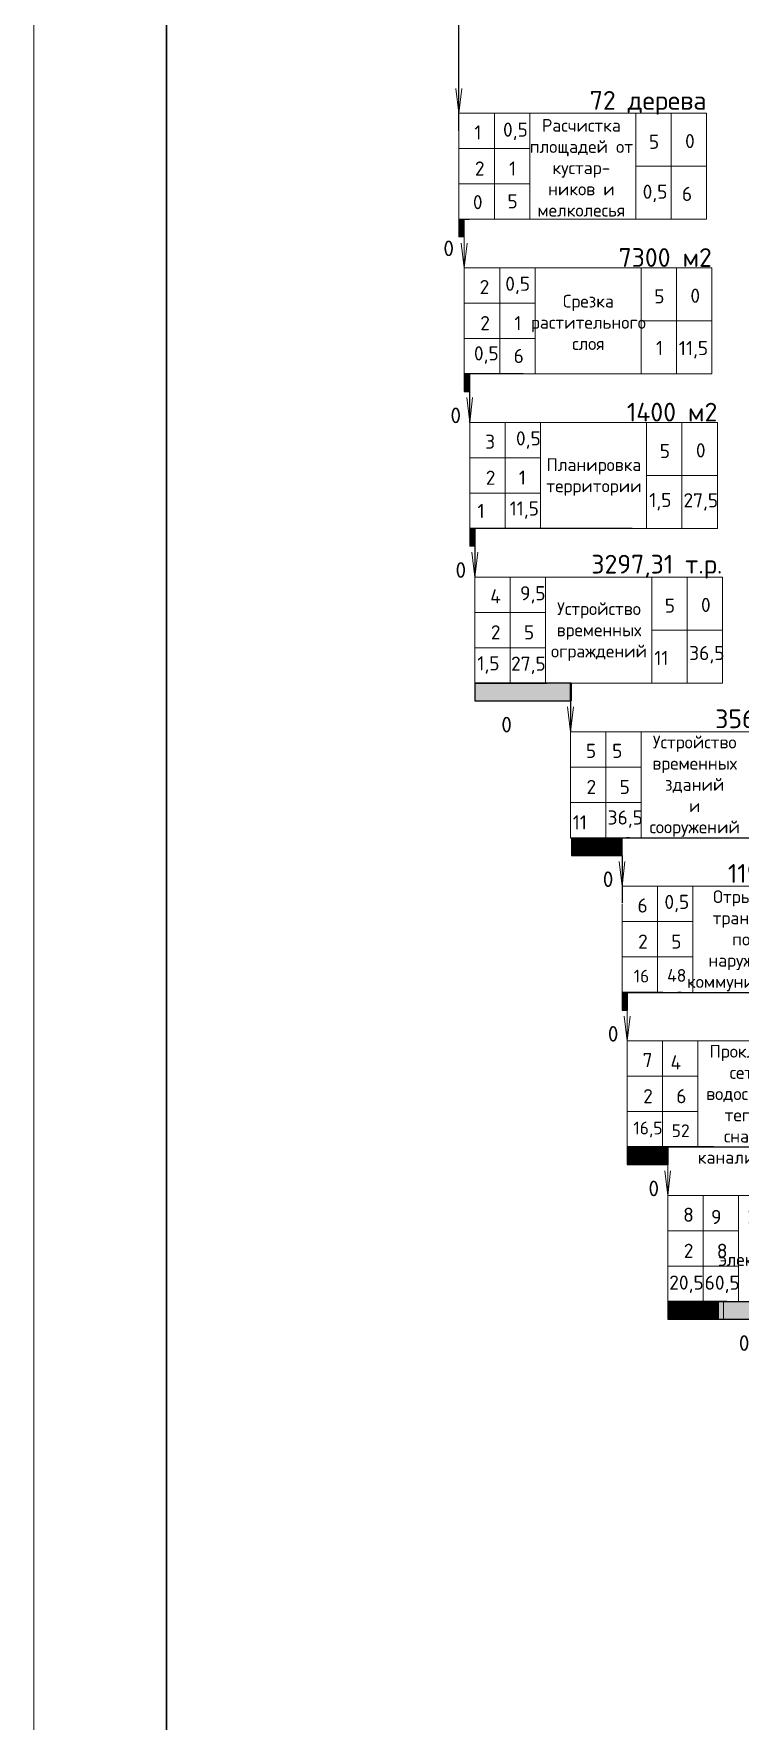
# Model space of a CAD drawing. Header units: millimetres. Extents: x -152693 to 518302, y -31658 to 793547.
# Drawn here: x -152693 to -141530, y 47573 to 74242 of the extents above; entities that cross this region are included whole.
import ezdxf

# ---------------------------------------------------------------- set-up
doc = ezdxf.new("R2010")
doc.units = ezdxf.units.MM
doc.styles.add('PDF ISOCPEUR', font='isocpeur.ttf')
doc.styles.add('ГОСТ 450', font='isocpeur.ttf', dxfattribs={"height": 450})

msp = doc.modelspace()

# ---------------------------------------------------------------- hatches: boundary and pattern name
at = {"lineweight": 20}
h = msp.add_hatch(color=1, dxfattribs=at)
h.dxf.hatch_style = 1
h.paths.add_polyline_path([(-145974.27143, 71030.71434), (-145894.12691, 71030.71434), (-145894.12691, 71310.06721), (-145974.27143, 71310.06721)])
h = msp.add_hatch(color=1, dxfattribs=at)
h.dxf.hatch_style = 1
h.paths.add_polyline_path([(-145890.07174, 68587.20336), (-145809.92722, 68587.20336), (-145809.92722, 68866.55623), (-145890.07174, 68866.55623)])
h = msp.add_hatch(color=1, dxfattribs=at)
h.dxf.hatch_style = 1
h.paths.add_polyline_path([(-145803.22553, 66143.69237), (-145723.08101, 66143.69237), (-145723.08101, 66423.04524), (-145803.22553, 66423.04524)])
h = msp.add_hatch(color=1, dxfattribs=at)
h.dxf.hatch_style = 1
h.paths.add_polyline_path([(-145723.08101, 63700.18139), (-144211.26864, 63700.10271), (-144211.26864, 63979.45558), (-145723.08101, 63979.53426)])
h = msp.add_hatch(color=1, dxfattribs=at)
h.dxf.hatch_style = 1
h.paths.add_polyline_path([(-144197.42122, 61256.59156), (-144037.13219, 61256.59156), (-144037.13219, 61535.94443), (-144197.42122, 61535.94443)])
h = msp.add_hatch(color=1, dxfattribs=at)
h.dxf.hatch_style = 1
h.paths.add_polyline_path([(-144037.13219, 61256.59156), (-143876.84315, 61256.59156), (-143876.84315, 61535.94443), (-144037.13219, 61535.94443)])
h = msp.add_hatch(color=1, dxfattribs=at)
h.dxf.hatch_style = 1
h.paths.add_polyline_path([(-143876.84315, 61256.59156), (-143716.55412, 61256.59156), (-143716.55412, 61535.94443), (-143876.84315, 61535.94443)])
h = msp.add_hatch(color=1, dxfattribs=at)
h.dxf.hatch_style = 1
h.paths.add_polyline_path([(-143716.55412, 61256.59156), (-143556.26509, 61256.59156), (-143556.26509, 61535.94443), (-143716.55412, 61535.94443)])
h = msp.add_hatch(color=1, dxfattribs=at)
h.dxf.hatch_style = 1
h.paths.add_polyline_path([(-143556.26509, 61256.59156), (-143395.97606, 61256.59156), (-143395.97606, 61535.94443), (-143556.26509, 61535.94443)])
h = msp.add_hatch(color=1, dxfattribs=at)
h.dxf.hatch_style = 1
h.paths.add_polyline_path([(-143395.97606, 58813.15942), (-143315.83154, 58813.15942), (-143315.83154, 59092.51229), (-143395.97606, 59092.51229)])
h = msp.add_hatch(color=1, dxfattribs=at)
h.dxf.hatch_style = 1
h.paths.add_polyline_path([(-143315.83154, 56369.64843), (-143155.54251, 56369.64843), (-143155.54251, 56649.0013), (-143315.83154, 56649.0013)])
h = msp.add_hatch(color=1, dxfattribs=at)
h.dxf.hatch_style = 1
h.paths.add_polyline_path([(-143155.54251, 56369.64843), (-142995.25348, 56369.64843), (-142995.25348, 56649.0013), (-143155.54251, 56649.0013)])
h = msp.add_hatch(color=1, dxfattribs=at)
h.dxf.hatch_style = 1
h.paths.add_polyline_path([(-142995.25348, 56369.64843), (-142834.96445, 56369.64843), (-142834.96445, 56649.0013), (-142995.25348, 56649.0013)])
h = msp.add_hatch(color=1, dxfattribs=at)
h.dxf.hatch_style = 1
h.paths.add_polyline_path([(-142834.96445, 56369.64843), (-142674.67542, 56369.64843), (-142674.67542, 56649.0013), (-142834.96445, 56649.0013)])
h = msp.add_hatch(color=1, dxfattribs=at)
h.dxf.hatch_style = 1
h.paths.add_polyline_path([(-142674.67542, 53926.13745), (-142514.38639, 53926.13745), (-142514.38639, 54205.49032), (-142674.67542, 54205.49032)])
h = msp.add_hatch(color=1, dxfattribs=at)
h.dxf.hatch_style = 1
h.paths.add_polyline_path([(-142514.38639, 53926.13745), (-142354.09736, 53926.13745), (-142354.09736, 54205.49032), (-142514.38639, 54205.49032)])
h = msp.add_hatch(color=1, dxfattribs=at)
h.dxf.hatch_style = 1
h.paths.add_polyline_path([(-142354.09736, 53926.13745), (-142193.80832, 53926.13745), (-142193.80832, 54205.49032), (-142354.09736, 54205.49032)])
h = msp.add_hatch(color=1, dxfattribs=at)
h.dxf.hatch_style = 1
h.paths.add_polyline_path([(-142193.80832, 53926.13745), (-142033.51929, 53926.13745), (-142033.51929, 54205.49032), (-142193.80832, 54205.49032)])
h = msp.add_hatch(color=1, dxfattribs=at)
h.dxf.hatch_style = 1
h.paths.add_polyline_path([(-142033.51929, 53926.13745), (-141873.23026, 53926.13745), (-141873.23026, 54205.49032), (-142033.51929, 54205.49032)])
h = msp.add_hatch(color=1, dxfattribs=at)
h.dxf.hatch_style = 1
h.paths.add_polyline_path([(-141953.37478, 53926.13745), (-141245.745, 53926.13745), (-141245.745, 54205.49032), (-141953.37478, 54205.49032)])

# ---------------------------------------------------------------- linework, layer by layer
at = {"color": 0, "lineweight": 30, "ltscale": 1000}
msp.add_line((-150593.2664, 26577.26969), (-150593.2664, 87897.26969), dxfattribs=at)
for p, q in [((-145974.27143, 72986.18445), (-145974.27143, 75070.12998)), ((-145974.27143, 72706.83157), (-145974.27143, 72986.18445)), ((-145974.27143, 71310.06721), (-145974.27143, 71030.71434)), ((-145974.27143, 71310.06721), (-145813.9824, 71310.06721)), ((-145890.07174, 71030.71434), (-145974.27143, 71030.71434)), ((-145890.07174, 68866.55623), (-145890.07174, 68587.20336)), ((-145008.48207, 68866.55623), (-145890.07174, 68866.55623)), ((-145803.22553, 68099.16248), (-145803.22553, 68866.55623)), ((-144958.8955, 68866.55623), (-145008.48207, 68866.55623)), ((-145890.07174, 68587.20336), (-145803.22553, 68587.20336)), ((-145803.22553, 66423.04524), (-145803.22553, 66143.69237)), ((-143238.60103, 66423.04524), (-145803.22553, 66423.04524)), ((-145723.08101, 66423.04524), (-145723.08101, 65655.65149)), ((-144872.04929, 66423.04524), (-144921.63586, 66423.04524)), ((-145723.08101, 63979.53426), (-144581.32213, 63979.53426)), ((-145723.08101, 63979.53426), (-145723.08101, 63700.18139)), ((-144200.33521, 63979.53426), (-145723.08101, 63979.53426)), ((-144211.09209, 63979.45542), (-144212.05237, 63219.74394)), ((-144211.09209, 63979.45536), (-144211.44519, 63700.10293)), ((-144211.44519, 63700.10293), (-144211.09209, 63979.45536)), ((-144200.33521, 63979.53426), (-144200.34976, 63700.10214)), ((-145723.08101, 63700.18139), (-144211.44519, 63700.10293)), ((-144211.09209, 61535.94443), (-143069.3332, 61535.94443)), ((-144211.09209, 61535.94443), (-140300.15187, 61535.94443)), ((-144211.09209, 61535.94443), (-144050.80305, 61535.94443)), ((-144197.42122, 61535.94443), (-144197.42122, 61256.59156)), ((-144197.42122, 61535.94443), (-144197.42122, 61256.59156)), ((-144050.80305, 61535.94443), (-143890.51402, 61535.94443)), ((-144037.13219, 61256.59156), (-144037.13219, 61535.94443)), ((-143890.51402, 61535.94443), (-143730.22499, 61535.94443)), ((-143876.84315, 61256.59156), (-143876.84315, 61535.94443)), ((-143730.22499, 61535.94443), (-143569.93596, 61535.94443)), ((-143716.55412, 61256.59156), (-143716.55412, 61535.94443)), ((-143569.93596, 61535.94443), (-143409.64693, 61535.94443)), ((-143556.26509, 61256.59156), (-143556.26509, 61535.94443)), ((-143395.97606, 61256.59156), (-143395.97606, 61535.94443)), ((-143279.91584, 61535.94443), (-143329.50241, 61535.94443)), ((-144197.42122, 61256.59156), (-143395.97606, 61256.59156)), ((-144197.42122, 61256.59156), (-144037.13219, 61256.59156)), ((-144037.13219, 61256.59156), (-143876.84315, 61256.59156)), ((-143876.84315, 61256.59156), (-143716.55412, 61256.59156)), ((-143716.55412, 61256.59156), (-143556.26509, 61256.59156)), ((-143556.26509, 61256.59156), (-143395.97606, 61256.59156)), ((-143395.97606, 61256.59156), (-143395.97606, 60506.2649)), ((-143395.97606, 59092.51229), (-142254.21717, 59092.51229)), ((-143395.97606, 59092.51229), (-139485.03585, 59092.51229)), ((-143395.97606, 59092.51229), (-143395.97606, 58813.15942)), ((-142754.81993, 59092.51229), (-143395.97606, 59092.51229)), ((-143315.83154, 58813.15942), (-143315.83154, 59092.51229)), ((-143315.83154, 59092.51229), (-143315.83154, 58813.15942)), ((-142464.79982, 59092.51229), (-142514.38639, 59092.51229)), ((-143395.97606, 58813.15942), (-143315.83154, 58813.15942)), ((-143315.83154, 56649.0013), (-142174.07266, 56649.0013)), ((-143315.83154, 56649.0013), (-139404.89133, 56649.0013)), ((-143315.83154, 56649.0013), (-139404.89133, 56649.0013)), ((-143315.83154, 56649.0013), (-143315.83154, 56369.64843)), ((-141953.37478, 56649.0013), (-143315.83154, 56649.0013)), ((-142674.67542, 56649.0013), (-142674.67542, 56369.64843)), ((-142384.6553, 56649.0013), (-142434.24187, 56649.0013)), ((-143315.83154, 56369.64843), (-142674.67542, 56369.64843)), ((-142674.67542, 54205.49032), (-141532.91653, 54205.49032)), ((-142674.67542, 54205.49032), (-138763.73521, 54205.49032)), ((-142674.67542, 54205.49032), (-138763.73521, 54205.49032)), ((-142674.67542, 54205.49032), (-140719.20531, 54205.49032)), ((-142674.67542, 54205.49032), (-142674.67542, 53926.13745)), ((-141793.08575, 54205.49032), (-142674.67542, 54205.49032)), ((-141743.49918, 54205.49032), (-141793.08575, 54205.49032)), ((-142674.67542, 53926.13745), (-141793.08575, 53926.13745)), ((-141793.08575, 53926.13745), (-141245.745, 53926.13745))]:
    msp.add_line(p, q)
at = {"lineweight": 20}
for p, q in [((-142063.33122, 72986.18445), (-145974.27143, 72986.18445)), ((-145415.56569, 72986.18445), (-145415.56569, 71310.06721)), ((-144856.85994, 72986.18445), (-144856.85994, 71310.06721)), ((-143180.74271, 72986.18445), (-143180.74271, 71310.06721)), ((-142622.03696, 72986.18445), (-142622.03696, 71310.06721)), ((-142063.33122, 72986.18445), (-142063.33122, 71310.06721)), ((-145974.27143, 72706.83157), (-145974.27143, 71310.06721)), ((-145974.27143, 72427.4787), (-144856.85994, 72427.4787)), ((-143180.74271, 72148.12583), (-142063.33122, 72148.12583)), ((-145974.27143, 71868.77296), (-144856.85994, 71868.77296)), ((-145974.27143, 71310.06721), (-142063.33122, 71310.06721)), ((-141979.13153, 70542.67346), (-145890.07174, 70542.67346)), ((-145331.36599, 70542.67346), (-145331.36599, 68866.55623)), ((-144772.66025, 70542.67346), (-144772.66025, 68866.55623)), ((-143096.54301, 70542.67346), (-143096.54301, 68866.55623)), ((-142537.83727, 70542.67346), (-142537.83727, 68866.55623)), ((-141979.13153, 70542.67346), (-141979.13153, 68866.55623)), ((-145890.07174, 70263.32059), (-145890.07174, 68866.55623)), ((-145890.07174, 69983.96772), (-144772.66025, 69983.96772)), ((-143096.54301, 69704.61484), (-141979.13153, 69704.61484)), ((-145890.07174, 69425.26197), (-144772.66025, 69425.26197)), ((-145890.07174, 68866.55623), (-141979.13153, 68866.55623)), ((-141892.28532, 68099.16248), (-145803.22553, 68099.16248)), ((-145803.22553, 68099.16248), (-145803.22553, 66423.04524)), ((-145244.51978, 68099.16248), (-145244.51978, 66423.04524)), ((-144685.81404, 68099.16248), (-144685.81404, 66423.04524)), ((-143009.6968, 68099.16248), (-143009.6968, 66423.04524)), ((-142450.99106, 68099.16248), (-142450.99106, 66423.04524)), ((-141892.28532, 68099.16248), (-141892.28532, 66423.04524)), ((-145803.22553, 67540.45673), (-144685.81404, 67540.45673)), ((-143009.6968, 67261.10386), (-141892.28532, 67261.10386)), ((-145803.22553, 66981.75099), (-144685.81404, 66981.75099)), ((-145803.22553, 66423.04524), (-141892.28532, 66423.04524)), ((-141812.1408, 65655.65149), (-145723.08101, 65655.65149)), ((-145723.08101, 65655.65149), (-145723.08101, 63979.53426)), ((-145164.37527, 65655.65149), (-145164.37527, 63979.53426)), ((-144605.66952, 65655.65149), (-144605.66952, 63979.53426)), ((-142929.55229, 65655.65149), (-142929.55229, 63979.53426)), ((-142370.84654, 65655.65149), (-142370.84654, 63979.53426)), ((-141812.1408, 65655.65149), (-141812.1408, 63979.53426)), ((-145723.08101, 65096.94575), (-144605.66952, 65096.94575)), ((-142929.55229, 64817.59288), (-141812.1408, 64817.59288)), ((-145723.08101, 64538.24), (-144605.66952, 64538.24)), ((-145723.08101, 63979.53426), (-141812.1408, 63979.53426)), ((-140300.15187, 63212.06166), (-144211.09209, 63212.06166)), ((-144211.09209, 63212.06166), (-144211.09209, 61535.94443)), ((-143652.38634, 63212.06166), (-143652.38634, 61535.94443)), ((-143093.6806, 63212.06166), (-143093.6806, 61535.94443)), ((-144211.09209, 62653.35592), (-143093.6806, 62653.35592)), ((-144211.09209, 62094.65018), (-143093.6806, 62094.65018)), ((-144211.09209, 61535.94443), (-140300.15187, 61535.94443)), ((-139485.03585, 60768.62952), (-143395.97606, 60768.62952)), ((-142837.27032, 60768.62952), (-142837.27032, 59092.51229)), ((-142278.56457, 60768.62952), (-142278.56457, 59092.51229)), ((-143395.97606, 60489.27665), (-143395.97606, 59092.51229)), ((-143395.97606, 60209.92378), (-142278.56457, 60209.92378)), ((-143395.97606, 59651.21803), (-142278.56457, 59651.21803)), ((-143395.97606, 59092.51229), (-139485.03585, 59092.51229)), ((-139404.89133, 58325.11854), (-143315.83154, 58325.11854)), ((-142757.1258, 58325.11854), (-142757.1258, 56649.0013)), ((-142198.42006, 58325.11854), (-142198.42006, 56649.0013)), ((-143315.83154, 58045.76567), (-143315.83154, 56649.0013)), ((-143315.83154, 57766.41279), (-142198.42006, 57766.41279)), ((-143315.83154, 57207.70705), (-142198.42006, 57207.70705)), ((-143315.83154, 56649.0013), (-139404.89133, 56649.0013)), ((-138763.73521, 55881.60755), (-142674.67542, 55881.60755)), ((-142115.96967, 55881.60755), (-142115.96967, 54205.49032)), ((-141557.26393, 55881.60755), (-141557.26393, 54205.49032)), ((-142674.67542, 55602.25468), (-142674.67542, 54205.49032)), ((-142674.67542, 55322.90181), (-141557.26393, 55322.90181)), ((-142674.67542, 54764.19606), (-141557.26393, 54764.19606)), ((-142674.67542, 54205.49032), (-138763.73521, 54205.49032))]:
    msp.add_line(p, q, dxfattribs=at)
at = {"color": 0, "linetype": 'ByBlock', "lineweight": 15, "ltscale": 20}
msp.add_lwpolyline([(-152693.2664, 26052.26969), (-64388.2664, 26052.26969), (-64388.2664, 88422.26969), (-152693.2664, 88422.26969)], close=True, dxfattribs=at)
at = {"lineweight": 20}
for points in [[(-145929.72902, 73378.15765), (-145974.27143, 72986.18445), (-146023.26808, 73378.15765)], [(-145890.07174, 71310.06721), (-145890.07174, 70263.32059)], [(-145845.52933, 70934.64667), (-145890.07174, 70542.67346), (-145939.06839, 70934.64667)], [(-145758.68312, 68491.13568), (-145803.22553, 68099.16248), (-145852.22218, 68491.13568)], [(-145678.5386, 66047.6247), (-145723.08101, 65655.65149), (-145772.07766, 66047.6247)], [(-144166.54968, 63604.03487), (-144211.09209, 63212.06166), (-144260.08874, 63604.03487)], [(-143351.43365, 61160.60273), (-143395.97606, 60768.62952), (-143444.97271, 61160.60273)], [(-143315.83154, 59092.51229), (-143315.83154, 58045.76567)], [(-143271.28913, 58717.09174), (-143315.83154, 58325.11854), (-143364.82819, 58717.09174)], [(-142674.67542, 56649.0013), (-142674.67542, 55602.25468)], [(-142630.13301, 56273.58076), (-142674.67542, 55881.60755), (-142723.67207, 56273.58076)]]:
    msp.add_lwpolyline(points, dxfattribs=at)
at = {"color": 18, "lineweight": 20, "true_color": 0x000000}
msp.add_lwpolyline([(-145974.27143, 71310.06721), (-145894.47619, 71310.06721), (-145894.47619, 71030.71434), (-145974.27143, 71030.71434)], close=True, dxfattribs=at)
at = {"color": 1, "lineweight": 20}
for points in [[(-145803.22553, 66423.04524), (-145723.08101, 66423.04524), (-145723.08101, 66143.69237), (-145803.22553, 66143.69237)], [(-145723.08101, 63979.53426), (-144211.26864, 63979.45558), (-144211.26864, 63700.10271), (-145723.08101, 63700.18139)], [(-144197.42122, 61535.94443), (-144037.13219, 61535.94443), (-144037.13219, 61256.59156), (-144197.42122, 61256.59156)], [(-144037.13219, 61535.94443), (-143876.84315, 61535.94443), (-143876.84315, 61256.59156), (-144037.13219, 61256.59156)], [(-143876.84315, 61535.94443), (-143716.55412, 61535.94443), (-143716.55412, 61256.59156), (-143876.84315, 61256.59156)], [(-143716.55412, 61535.94443), (-143556.26509, 61535.94443), (-143556.26509, 61256.59156), (-143716.55412, 61256.59156)], [(-143556.26509, 61535.94443), (-143395.97606, 61535.94443), (-143395.97606, 61256.59156), (-143556.26509, 61256.59156)], [(-143315.83154, 56649.0013), (-143155.54251, 56649.0013), (-143155.54251, 56369.64843), (-143315.83154, 56369.64843)], [(-143155.54251, 56649.0013), (-142995.25348, 56649.0013), (-142995.25348, 56369.64843), (-143155.54251, 56369.64843)], [(-142995.25348, 56649.0013), (-142834.96445, 56649.0013), (-142834.96445, 56369.64843), (-142995.25348, 56369.64843)], [(-142834.96445, 56649.0013), (-142674.67542, 56649.0013), (-142674.67542, 56369.64843), (-142834.96445, 56369.64843)], [(-142674.67542, 54205.49032), (-142514.38639, 54205.49032), (-142514.38639, 53926.13745), (-142674.67542, 53926.13745)], [(-142514.38639, 54205.49032), (-142354.09736, 54205.49032), (-142354.09736, 53926.13745), (-142514.38639, 53926.13745)], [(-142354.09736, 54205.49032), (-142193.80832, 54205.49032), (-142193.80832, 53926.13745), (-142354.09736, 53926.13745)], [(-142193.80832, 54205.49032), (-142033.51929, 54205.49032), (-142033.51929, 53926.13745), (-142193.80832, 53926.13745)], [(-142033.51929, 54205.49032), (-141873.23026, 54205.49032), (-141873.23026, 53926.13745), (-142033.51929, 53926.13745)], [(-141953.37478, 54205.49032), (-141793.08575, 54205.49032), (-141793.08575, 53926.13745), (-141953.37478, 53926.13745)]]:
    msp.add_lwpolyline(points, close=True, dxfattribs=at)

# ---------------------------------------------------------------- texts
at = {"lineweight": 20, "style": 'PDF ISOCPEUR'}
for s, insert, char_height, attachment_point in [('72 дерева ', (-142063.33122, 73149.28145), 296.276621, 6), ('0,5', (-145278.82198, 72562.65592), 223.482298, 7), ('1', (-145732.18348, 72570.62867), 223.4823, 7), ('0', (-142402.09486, 72433.7834), 223.4823, 7), ('2', (-145722.47412, 72000.4185), 223.4823, 7), ('1', (-145182.8848, 72000.4185), 223.4823, 7), ('0,5', (-143072.59133, 71581.39623), 223.482298, 7), ('6', (-142452.0869, 71599.47581), 223.4823, 7), ('0', (-145754.96162, 71468.78483), 223.4823, 7), ('0', (-145754.96162, 71468.78483), 223.4823, 7), ('0', (-146221.91269, 70726.56165), 246.89718, 7), ('7300 м2 ', (-141979.13153, 70705.77046), 296.276621, 6), ('2', (-145647.98378, 70127.11769), 223.4823, 7), ('0,5', (-145243.23626, 70127.11769), 223.482298, 7), ('0', (-142317.89517, 69990.27242), 223.4823, 7), ('2', (-145638.27443, 69556.90752), 223.4823, 7), ('1', (-145098.68511, 69556.90752), 223.4823, 7), ('0', (-146110.56815, 68087.06406), 246.89718, 7), ('1400 м2 ', (-141892.28532, 68262.25948), 296.276621, 6), ('3', (-145561.13757, 67683.6067), 223.4823, 7), ('0', (-142231.04896, 67546.76143), 223.4823, 7), ('2', (-145551.42822, 67113.39653), 223.4823, 7), ('1', (-145028.70856, 67115.81016), 223.4823, 7), ('0', (-146030.42364, 65643.55308), 246.89718, 7), ('3297,31 т.р. ', (-141812.1408, 65818.74849), 296.2766207, 6), ('4', (-145480.99306, 65240.09572), 223.4823, 7), ('0', (-142150.90444, 65103.25045), 223.4823, 7), ('2', (-145471.2837, 64669.88555), 223.4823, 7), ('5', (-144948.58422, 64669.88555), 223.4823, 7), ('11', (-142887.94565, 64266.40077), 223.482298, 7), ('3568 т.р. ', (-140286.48101, 63375.15866), 296.276621, 6), ('0', (-145306.47648, 63200.04209), 246.89718, 7), ('5', (-143969.00413, 62796.50589), 223.4823, 7), ('5', (-143554.71266, 62796.50589), 223.4823, 7), ('2', (-143959.29478, 62226.29572), 223.4823, 7), ('5', (-143436.5953, 62226.29572), 223.4823, 7), ('11', (-144177.45811, 61666.70361), 223.482298, 7), ('11965,33 т.р. ', (-139485.03585, 60931.72652), 296.2766207, 6), ('0', (-143703.31869, 60756.53111), 246.89718, 7), ('6', (-143153.88811, 60353.07375), 223.4823, 7), ('0,5', (-142728.13413, 60358.03795), 223.482298, 7), ('2', (-143144.17875, 59782.86358), 223.4823, 7), ('5', (-142621.47927, 59782.86358), 223.4823, 7), ('16', (-143214.58689, 59248.38638), 201.134068, 7), ('0', (-143623.17417, 58313.02012), 246.89718, 7), ('7', (-143073.74359, 57909.56276), 223.4823, 7), ('4', (-142632.44012, 57873.9619), 223.4823, 7), ('2', (-143064.03424, 57339.35259), 223.4823, 7), ('6', (-142541.33476, 57339.35259), 223.4823, 7), ('16,5', (-143219.31857, 56800.98314), 201.134068, 7), ('0', (-142982.01804, 55869.50914), 246.89718, 7), ('8', (-142432.58747, 55466.05178), 223.4823, 7), ('9', (-141991.28399, 55430.45091), 223.4823, 7), ('2', (-142422.87811, 54895.84161), 223.4823, 7), ('8', (-141900.17863, 54895.84161), 223.4823, 7), ('20,5', (-142652.46563, 54341.50119), 223.482298, 7), ('0', (-141553.08763, 53425.99815), 246.89718, 7)]:
    msp.add_mtext(s, dxfattribs=dict(at, insert=insert, char_height=char_height, attachment_point=attachment_point))
at = {"lineweight": 20, "char_height": 201.1340681, "attachment_point": 5, "style": 'ГОСТ 450'}
for s, width, insert in [('\\pxqc;Расчистка\\Pплощадей от кустар-\\Pников и мелколесья', 1723.619125, (-144040.77647, 72123.86897)), ('\\pxqc;Срезка \\Pрастительного слоя', 1060.0498594, (-143929.44084, 69680.35798)), ('Планировка \\Pтерритории', 1060.0498594, (-143842.59463, 67236.847)), ('\\pxqc;Устройство\\Pвременных\\P ограждений', 1060.0498594, (-143762.45011, 64793.33601)), ('\\pxqc;Устройство\\Pвременных зданий \\Pи сооружений', 1060.0498594, (-142250.46118, 62349.74619)), ('\\pxqc;Отрывка траншей \\Pпод наружные \\Pкоммуникации', 1060.0498594, (-141435.34516, 59906.31404)), ('\\pxqc;\\PПрокладка сетей \\Pводоснаб-я, тепло-\\Pснаб-я, канализации', 1060.0498594, (-141355.20064, 57462.80306)), ('\\pxqc;Устройство сетей электроснабжения', 1060.0498594, (-140744.71215, 55178.12488))]:
    msp.add_mtext_dynamic_manual_height_columns(s, width=width, gutter_width=10.02812, heights=[0], dxfattribs=dict(at, insert=insert))
at = {"lineweight": 20, "attachment_point": 7, "style": 'PDF ISOCPEUR'}
for s, insert, char_height, width in [('5', (-142973.90335, 72423.24519), 223.4823, 671.0601081), ('5', (-145208.83472, 71482.19425), 223.4823, 671.0601081), ('5', (-142889.70366, 69979.7342), 223.4823, 671.0601081), ('1', (-142861.87733, 69165.717), 223.4823, 2112.2661885), ('11,5', (-142500.31027, 69110.50385), 223.482298, 671.0601081), ('0,5', (-145738.62054, 69027.49052), 223.482298, 682.9319076), ('6', (-145111.22534, 69038.68326), 223.4823, 671.0601081), ('0,5', (-145074.39647, 67683.6067), 223.482298, 600.6912161), ('5', (-142802.85745, 67536.22322), 223.4823, 671.0601081), ('1,5', (-142967.85563, 66709.72257), 223.482298, 2820.1531607), ('27,5', (-142427.76952, 66705.23648), 223.482298, 671.0601081), ('1', (-145680.69458, 66588.66809), 223.4823, 682.9319076), ('11,5', (-145173.99942, 66575.39312), 223.482298, 671.0601081), ('9,5', (-145009.36071, 65236.11284), 223.482298, 346.3975616), ('5', (-142722.71293, 65092.71223), 223.4823, 671.0601081), ('36,5', (-142336.76082, 64291.27028), 223.482298, 671.0601081), ('1,5', (-145684.30249, 64129.10875), 223.482298, 2820.1531607), ('27,5', (-145151.88043, 64123.25193), 223.482298, 671.0601081), ('36,5', (-143626.27329, 61691.57311), 223.482298, 671.0601081), ('48', (-142685.35599, 59258.96502), 201.134068, 614.6387169), ('52', (-142613.74158, 56805.57015), 201.134068, 603.9540973), ('60,5', (-142093.06857, 54340.28996), 223.482298, 671.0601081)]:
    msp.add_mtext(s, dxfattribs=dict(at, insert=insert, char_height=char_height, width=width))

doc.saveas('drawing.dxf')
